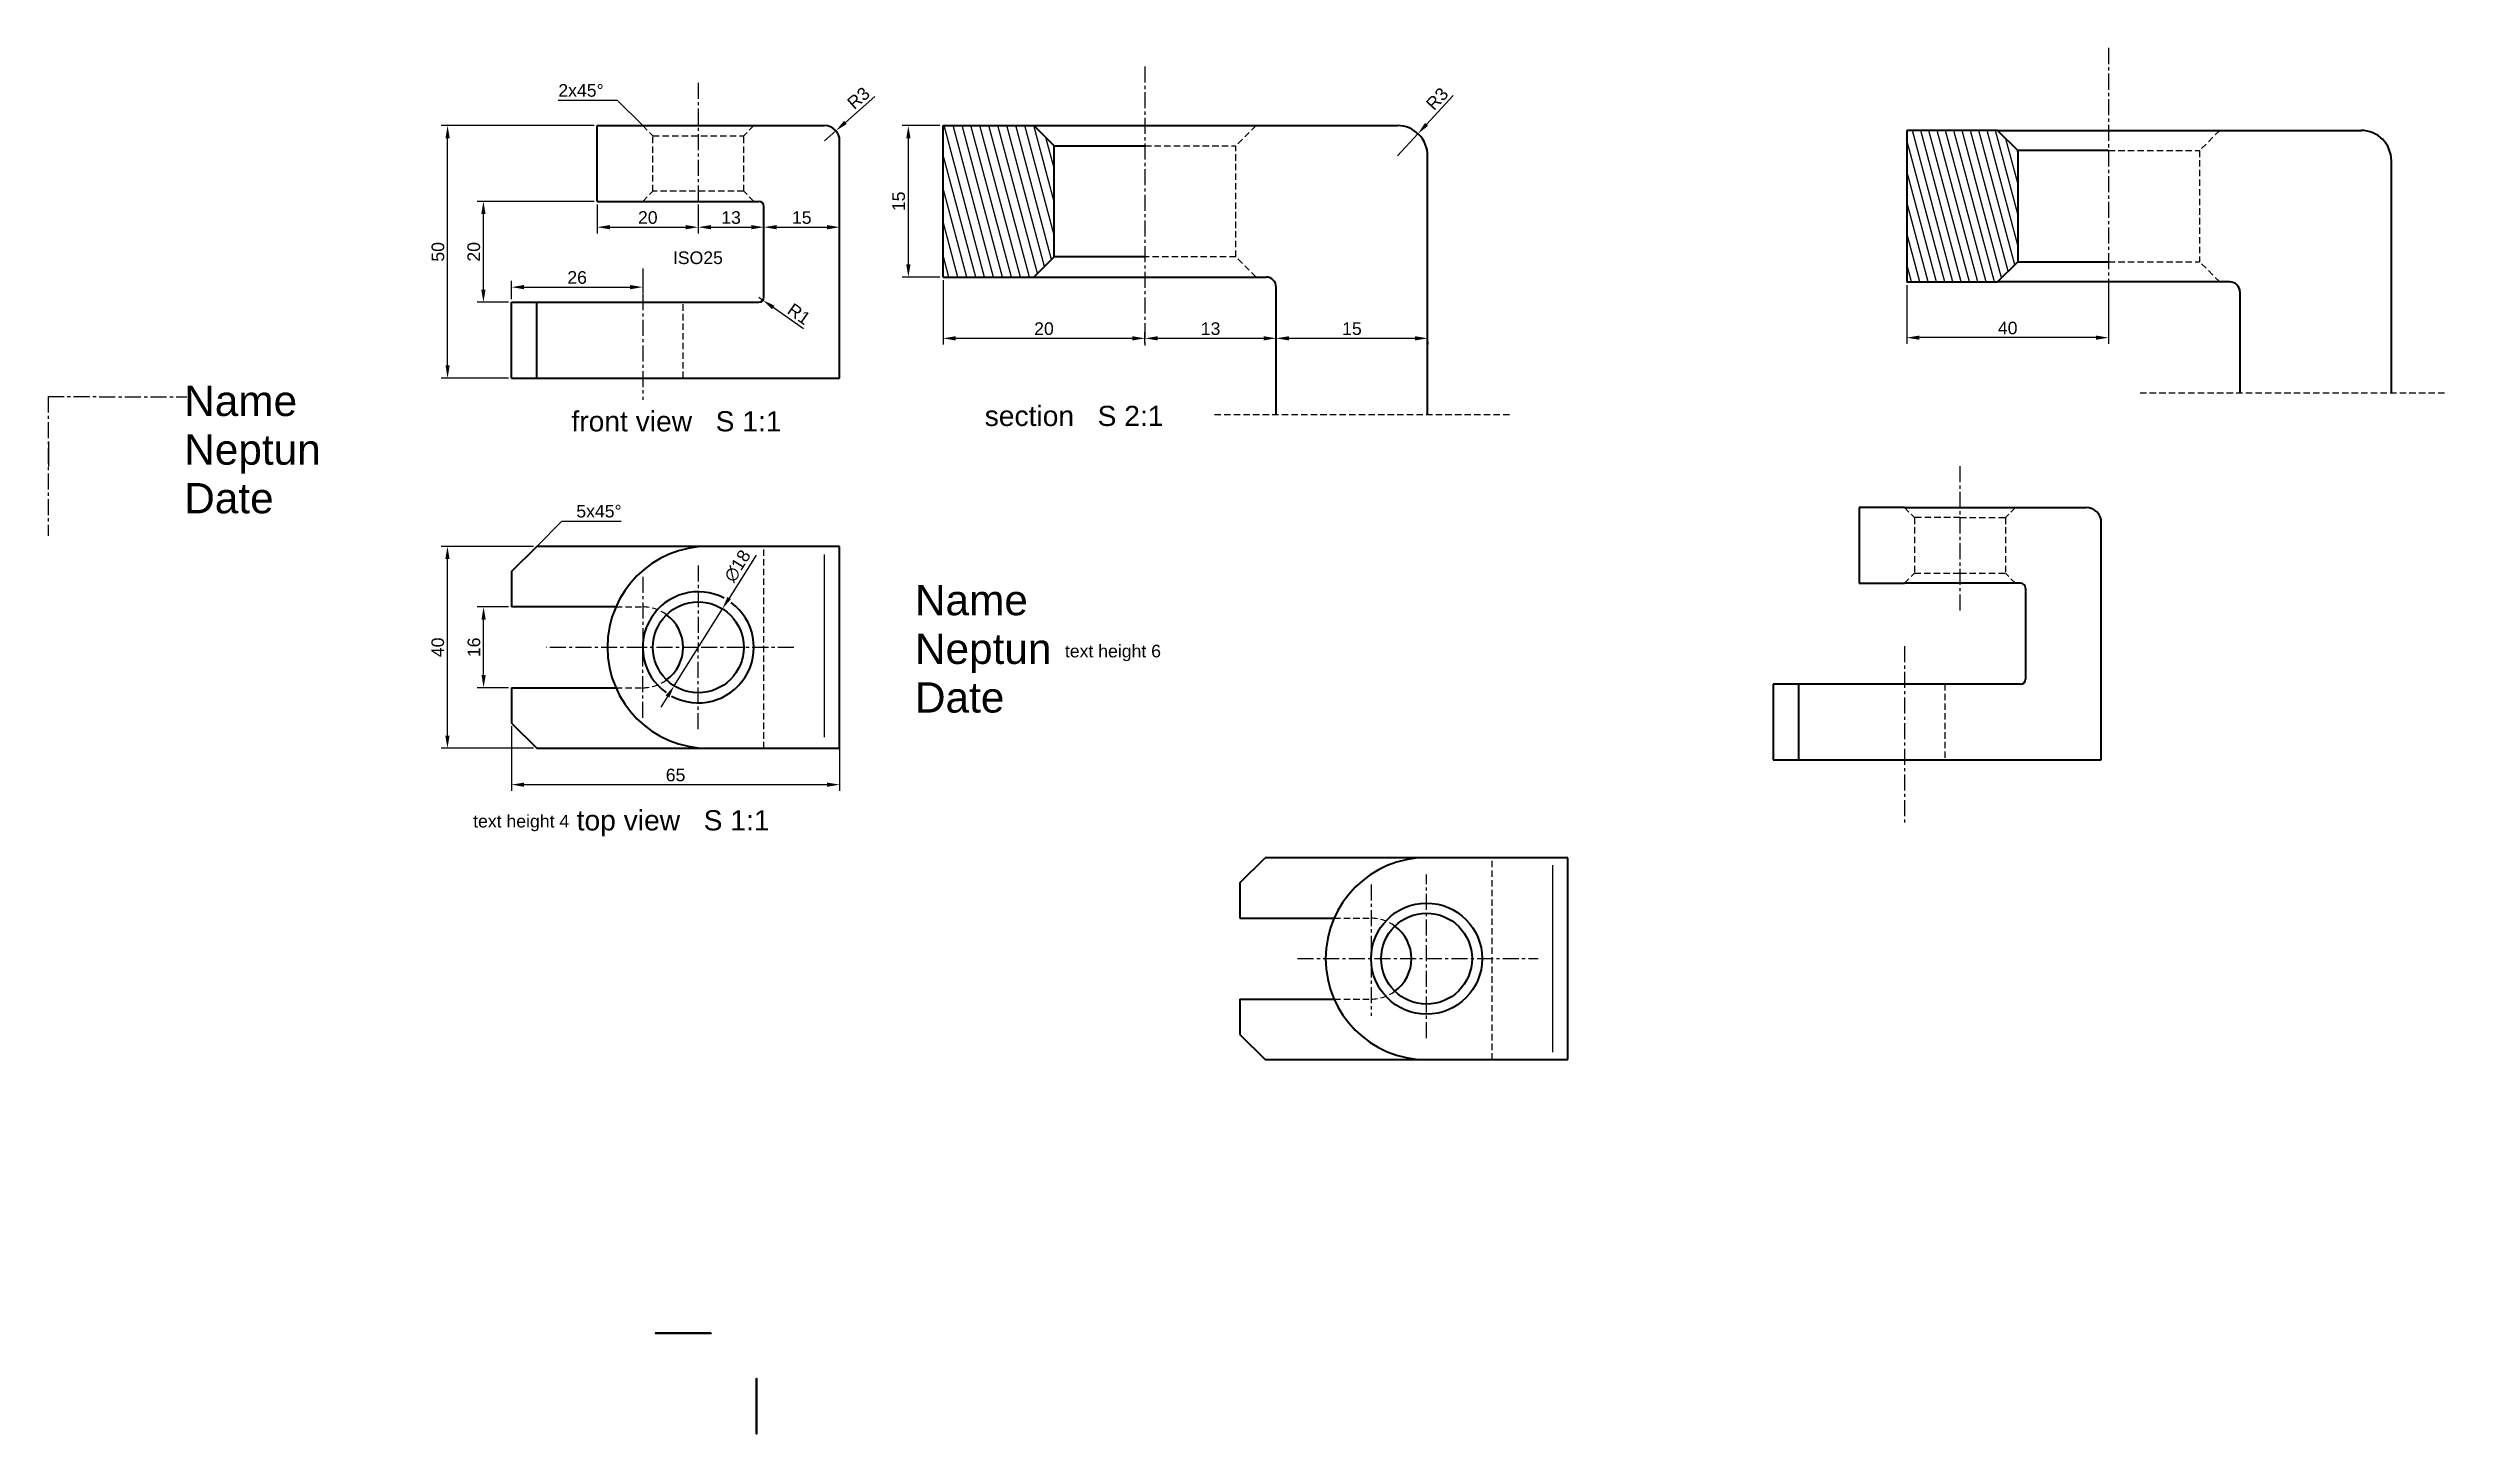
# Model space of a CAD drawing. Header units: millimetres. Extents: x 2290 to 2765, y 1306 to 1580.
import ezdxf

# ---------------------------------------------------------------- set-up
doc = ezdxf.new("R2010")
doc.units = ezdxf.units.MM
doc.header["$LTSCALE"] = 0.1
doc.linetypes.add('CENTER', pattern=[50.8, 31.75, -6.35, 6.35, -6.35])
doc.linetypes.add('DASHED', pattern=[19.05, 12.7, -6.35])
for name, color, linetype in [('axis', 7, 'CENTER'), ('dimension', 7, 'Continuous'), ('face touch', 7, 'Continuous'), ('hatch', 7, 'Continuous'), ('hidden', 7, 'DASHED'), ('text', 7, 'Continuous')]:
    doc.layers.add(name, color=color, linetype=linetype)
doc.layers.add('result', color=7, linetype='Continuous', lineweight=40)
doc.layers.add('section border', color=7, linetype='Continuous', lineweight=30)
doc.styles.get("Standard").update_dxf_attribs({"font": 'Arial.ttf', "oblique": 0.016514})
doc.dimstyles.new('Copy of ISO-25', dxfattribs={"dimtxt": 2.5, "dimasz": 2.5, "dimexe": 1.25, "dimexo": 0.625, "dimtad": 1, "dimlfac": 0.5, "dimtxsty": 'Standard', "dimcen": 2.5, "dimadec": 0, "dimazin": 0, "dimtfac": 1, "dimtmove": 0, "dimatfit": 3, "dimfxl": 1, "dimarcsym": 0})
doc.dimstyles.new('ISO-25', dxfattribs={"dimtxt": 2.5, "dimasz": 2.5, "dimexe": 1.25, "dimexo": 0.625, "dimtad": 1, "dimtxsty": 'Standard', "dimcen": 2.5, "dimadec": 0, "dimazin": 0, "dimtfac": 1, "dimtix": 1, "dimtmove": 0, "dimatfit": 3, "dimfxl": 1, "dimarcsym": 0})

# ---------------------------------------------------------------- blocks, each defined once
blk = doc.blocks.new('*D3')
at = {"layer": 'Defpoints', "color": 0, "transparency": 16777216}
for p in [(2376.2, 1469.55), (2381.73, 1469.55), (2381.73, 1453.55)]:
    blk.add_point(p, dxfattribs=at)
at = {"layer": 'dimension', "color": 0, "lineweight": -2, "transparency": 16777216}
for p, q in [((2381.11, 1469.55), (2374.95, 1469.55)), ((2376.2, 1456.05), (2376.2, 1467.05)), ((2381.11, 1453.55), (2374.95, 1453.55))]:
    blk.add_line(p, q, dxfattribs=at)
at = {"layer": 'dimension', "color": 0, "transparency": 16777216}
for points in [[(2375.79, 1467.05), (2376.62, 1467.05), (2376.2, 1469.55)], [(2375.79, 1456.05), (2376.62, 1456.05), (2376.2, 1453.55)]]:
    blk.add_solid(points, dxfattribs=at)
at = {"layer": 'dimension', "color": 0, "transparency": 16777216, "insert": (2374.3, 1461.55), "char_height": 2.5, "attachment_point": 5, "rotation": 90}
blk.add_mtext('16', dxfattribs=at)
blk = doc.blocks.new('*D4')
at = {"layer": 'Defpoints', "color": 0, "transparency": 16777216}
for p in [(2369.04, 1481.55), (2386.73, 1481.55), (2386.73, 1441.55)]:
    blk.add_point(p, dxfattribs=at)
at = {"layer": 'dimension', "color": 0, "lineweight": -2, "transparency": 16777216}
for p, q in [((2386.11, 1481.55), (2367.79, 1481.55)), ((2369.04, 1444.05), (2369.04, 1479.05)), ((2386.11, 1441.55), (2367.79, 1441.55))]:
    blk.add_line(p, q, dxfattribs=at)
at = {"layer": 'dimension', "color": 0, "transparency": 16777216}
for points in [[(2368.63, 1479.05), (2369.46, 1479.05), (2369.04, 1481.55)], [(2368.63, 1444.05), (2369.46, 1444.05), (2369.04, 1441.55)]]:
    blk.add_solid(points, dxfattribs=at)
at = {"layer": 'dimension', "color": 0, "transparency": 16777216, "insert": (2367.14, 1461.55), "char_height": 2.5, "attachment_point": 5, "rotation": 90}
blk.add_mtext('40', dxfattribs=at)
blk = doc.blocks.new('*D5')
at = {"layer": 'Defpoints', "color": 0, "transparency": 16777216}
for p in [(2381.73, 1446.55), (2446.73, 1446.55), (2446.73, 1434.35)]:
    blk.add_point(p, dxfattribs=at)
at = {"layer": 'dimension', "color": 0, "lineweight": -2, "transparency": 16777216}
for p, q in [((2381.73, 1445.93), (2381.73, 1433.1)), ((2446.73, 1445.93), (2446.73, 1433.1)), ((2384.23, 1434.35), (2444.23, 1434.35))]:
    blk.add_line(p, q, dxfattribs=at)
at = {"layer": 'dimension', "color": 0, "transparency": 16777216}
for points in [[(2384.23, 1434.76), (2384.23, 1433.93), (2381.73, 1434.35)], [(2444.23, 1434.76), (2444.23, 1433.93), (2446.73, 1434.35)]]:
    blk.add_solid(points, dxfattribs=at)
at = {"layer": 'dimension', "color": 0, "transparency": 16777216, "insert": (2414.23, 1436.25), "char_height": 2.5, "attachment_point": 5}
blk.add_mtext('65', dxfattribs=at)
blk = doc.blocks.new('*D6')
at = {"layer": 'Defpoints', "color": 0, "transparency": 16777216}
for p in [(2443.73, 1561.89), (2445.99, 1563.87)]:
    blk.add_point(p, dxfattribs=at)
at = {"layer": 'dimension', "color": 0, "lineweight": -2, "transparency": 16777216}
for p, q in [((2453.71, 1570.65), (2447.87, 1565.52)), ((2443.73, 1561.89), (2445.99, 1563.87))]:
    blk.add_line(p, q, dxfattribs=at)
at = {"layer": 'dimension', "color": 0, "transparency": 16777216}
blk.add_solid([(2447.59, 1565.83), (2448.14, 1565.21), (2445.99, 1563.87)], dxfattribs=at)
at = {"layer": 'dimension', "color": 0, "transparency": 16777216, "insert": (2450.47, 1570.34), "char_height": 2.5, "attachment_point": 5, "rotation": 41.2837}
blk.add_mtext('R3', dxfattribs=at)
blk = doc.blocks.new('*D7')
at = {"layer": 'Defpoints', "color": 0, "transparency": 16777216}
for p in [(2430.73, 1530.89), (2431.55, 1530.31)]:
    blk.add_point(p, dxfattribs=at)
at = {"layer": 'dimension', "color": 0, "lineweight": -2, "transparency": 16777216}
for p, q in [((2430.73, 1530.89), (2431.55, 1530.31)), ((2439.56, 1524.67), (2433.59, 1528.88))]:
    blk.add_line(p, q, dxfattribs=at)
at = {"layer": 'dimension', "color": 0, "transparency": 16777216}
blk.add_solid([(2433.83, 1529.22), (2433.35, 1528.53), (2431.55, 1530.31)], dxfattribs=at)
at = {"layer": 'dimension', "color": 0, "transparency": 16777216, "insert": (2438.68, 1527.59), "char_height": 2.5, "attachment_point": 5, "rotation": 324.8471}
blk.add_mtext('R1', dxfattribs=at)
blk = doc.blocks.new('*D8')
at = {"layer": 'Defpoints', "color": 0, "transparency": 16777216}
for p in [(2398.73, 1549.89), (2418.73, 1549.89), (2418.73, 1544.77)]:
    blk.add_point(p, dxfattribs=at)
at = {"layer": 'dimension', "color": 0, "lineweight": -2, "transparency": 16777216}
for p, q in [((2398.73, 1549.27), (2398.73, 1543.52)), ((2418.73, 1549.27), (2418.73, 1543.52)), ((2401.23, 1544.77), (2416.23, 1544.77))]:
    blk.add_line(p, q, dxfattribs=at)
at = {"layer": 'dimension', "color": 0, "transparency": 16777216}
for points in [[(2401.23, 1545.19), (2401.23, 1544.35), (2398.73, 1544.77)], [(2416.23, 1545.19), (2416.23, 1544.35), (2418.73, 1544.77)]]:
    blk.add_solid(points, dxfattribs=at)
at = {"layer": 'dimension', "color": 0, "transparency": 16777216, "insert": (2408.73, 1546.67), "char_height": 2.5, "attachment_point": 5}
blk.add_mtext('20', dxfattribs=at)
blk = doc.blocks.new('*D9')
at = {"layer": 'Defpoints', "color": 0, "transparency": 16777216}
for p in [(2418.73, 1549.89), (2431.73, 1548.89), (2431.73, 1544.77)]:
    blk.add_point(p, dxfattribs=at)
at = {"layer": 'dimension', "color": 0, "lineweight": -2, "transparency": 16777216}
for p, q in [((2418.73, 1549.27), (2418.73, 1543.52)), ((2431.73, 1548.27), (2431.73, 1543.52)), ((2421.23, 1544.77), (2429.23, 1544.77))]:
    blk.add_line(p, q, dxfattribs=at)
at = {"layer": 'dimension', "color": 0, "transparency": 16777216}
for points in [[(2421.23, 1545.19), (2421.23, 1544.35), (2418.73, 1544.77)], [(2429.23, 1545.19), (2429.23, 1544.35), (2431.73, 1544.77)]]:
    blk.add_solid(points, dxfattribs=at)
at = {"layer": 'dimension', "color": 0, "transparency": 16777216, "insert": (2425.23, 1546.67), "char_height": 2.5, "attachment_point": 5}
blk.add_mtext('13', dxfattribs=at)
blk = doc.blocks.new('*D10')
at = {"layer": 'Defpoints', "color": 0, "transparency": 16777216}
for p in [(2446.73, 1561.89), (2431.73, 1548.89), (2446.73, 1544.77)]:
    blk.add_point(p, dxfattribs=at)
at = {"layer": 'dimension', "color": 0, "lineweight": -2, "transparency": 16777216}
for p, q in [((2446.73, 1561.27), (2446.73, 1543.52)), ((2431.73, 1548.27), (2431.73, 1543.52)), ((2434.23, 1544.77), (2444.23, 1544.77))]:
    blk.add_line(p, q, dxfattribs=at)
at = {"layer": 'dimension', "color": 0, "transparency": 16777216}
for points in [[(2434.23, 1545.19), (2434.23, 1544.35), (2431.73, 1544.77)], [(2444.23, 1545.19), (2444.23, 1544.35), (2446.73, 1544.77)]]:
    blk.add_solid(points, dxfattribs=at)
at = {"layer": 'dimension', "color": 0, "transparency": 16777216, "insert": (2439.23, 1546.67), "char_height": 2.5, "attachment_point": 5}
blk.add_mtext('15', dxfattribs=at)
blk = doc.blocks.new('*D11')
at = {"layer": 'Defpoints', "color": 0, "transparency": 16777216}
for p in [(2376.17, 1549.89), (2398.73, 1549.89), (2381.73, 1529.89)]:
    blk.add_point(p, dxfattribs=at)
at = {"layer": 'dimension', "color": 0, "lineweight": -2, "transparency": 16777216}
for p, q in [((2398.11, 1549.89), (2374.92, 1549.89)), ((2376.17, 1532.39), (2376.17, 1547.39)), ((2381.11, 1529.89), (2374.92, 1529.89))]:
    blk.add_line(p, q, dxfattribs=at)
at = {"layer": 'dimension', "color": 0, "transparency": 16777216}
for points in [[(2375.75, 1547.39), (2376.59, 1547.39), (2376.17, 1549.89)], [(2375.75, 1532.39), (2376.59, 1532.39), (2376.17, 1529.89)]]:
    blk.add_solid(points, dxfattribs=at)
at = {"layer": 'dimension', "color": 0, "transparency": 16777216, "insert": (2374.27, 1539.89), "char_height": 2.5, "attachment_point": 5, "rotation": 90}
blk.add_mtext('20', dxfattribs=at)
blk = doc.blocks.new('*D12')
at = {"layer": 'Defpoints', "color": 0, "transparency": 16777216}
for p in [(2369.07, 1564.89), (2398.73, 1564.89), (2381.73, 1514.89)]:
    blk.add_point(p, dxfattribs=at)
at = {"layer": 'dimension', "color": 0, "lineweight": -2, "transparency": 16777216}
for p, q in [((2398.11, 1564.89), (2367.82, 1564.89)), ((2369.07, 1517.39), (2369.07, 1562.39)), ((2381.11, 1514.89), (2367.82, 1514.89))]:
    blk.add_line(p, q, dxfattribs=at)
at = {"layer": 'dimension', "color": 0, "transparency": 16777216}
for points in [[(2368.66, 1562.39), (2369.49, 1562.39), (2369.07, 1564.89)], [(2368.66, 1517.39), (2369.49, 1517.39), (2369.07, 1514.89)]]:
    blk.add_solid(points, dxfattribs=at)
at = {"layer": 'dimension', "color": 0, "transparency": 16777216, "insert": (2367.17, 1539.89), "char_height": 2.5, "attachment_point": 5, "rotation": 90}
blk.add_mtext('50', dxfattribs=at)
blk = doc.blocks.new('*D13')
at = {"layer": 'Defpoints', "color": 0, "transparency": 16777216}
for p in [(2407.73, 1536.59), (2407.73, 1532.9), (2381.73, 1529.89)]:
    blk.add_point(p, dxfattribs=at)
at = {"layer": 'dimension', "color": 0, "lineweight": -2, "transparency": 16777216}
for p, q in [((2407.73, 1535.96), (2407.73, 1531.65)), ((2381.73, 1530.52), (2381.73, 1534.15)), ((2384.23, 1532.9), (2405.23, 1532.9))]:
    blk.add_line(p, q, dxfattribs=at)
at = {"layer": 'dimension', "color": 0, "transparency": 16777216}
for points in [[(2384.23, 1533.32), (2384.23, 1532.48), (2381.73, 1532.9)], [(2405.23, 1533.32), (2405.23, 1532.48), (2407.73, 1532.9)]]:
    blk.add_solid(points, dxfattribs=at)
at = {"layer": 'dimension', "color": 0, "transparency": 16777216, "insert": (2394.73, 1534.8), "char_height": 2.5, "attachment_point": 5}
blk.add_mtext('26', dxfattribs=at)
blk = doc.blocks.new('*D14')
at = {"layer": 'Defpoints', "color": 0, "transparency": 16777216}
for p in [(2467.21, 1534.89), (2507.21, 1522.76), (2507.21, 1521.15)]:
    blk.add_point(p, dxfattribs=at)
at = {"layer": 'hatch', "color": 0, "lineweight": -2, "transparency": 16777216}
for p, q in [((2467.21, 1534.27), (2467.21, 1521.51)), ((2469.71, 1522.76), (2504.71, 1522.76)), ((2507.21, 1521.77), (2507.21, 1524.01))]:
    blk.add_line(p, q, dxfattribs=at)
at = {"layer": 'hatch', "color": 0, "transparency": 16777216}
for points in [[(2469.71, 1523.17), (2469.71, 1522.34), (2467.21, 1522.76)], [(2504.71, 1523.17), (2504.71, 1522.34), (2507.21, 1522.76)]]:
    blk.add_solid(points, dxfattribs=at)
at = {"layer": 'hatch', "color": 0, "transparency": 16777216, "insert": (2487.21, 1524.66), "char_height": 2.5, "attachment_point": 5}
blk.add_mtext('20', dxfattribs=at)
blk = doc.blocks.new('*D15')
at = {"layer": 'Defpoints', "color": 0, "transparency": 16777216}
for p in [(2533.21, 1522.76), (2507.21, 1521.15), (2533.21, 1520.29)]:
    blk.add_point(p, dxfattribs=at)
at = {"layer": 'hatch', "color": 0, "lineweight": -2, "transparency": 16777216}
for p, q in [((2507.21, 1521.77), (2507.21, 1524.01)), ((2509.71, 1522.76), (2530.71, 1522.76)), ((2533.21, 1520.91), (2533.21, 1524.01))]:
    blk.add_line(p, q, dxfattribs=at)
at = {"layer": 'hatch', "color": 0, "transparency": 16777216}
for points in [[(2509.71, 1523.17), (2509.71, 1522.34), (2507.21, 1522.76)], [(2530.71, 1523.17), (2530.71, 1522.34), (2533.21, 1522.76)]]:
    blk.add_solid(points, dxfattribs=at)
at = {"layer": 'hatch', "color": 0, "transparency": 16777216, "insert": (2520.21, 1524.66), "char_height": 2.5, "attachment_point": 5}
blk.add_mtext('13', dxfattribs=at)
blk = doc.blocks.new('*D16')
at = {"layer": 'Defpoints', "color": 0, "transparency": 16777216}
for p in [(2563.21, 1522.76), (2563.21, 1522.76), (2533.21, 1520.29)]:
    blk.add_point(p, dxfattribs=at)
at = {"layer": 'hatch', "color": 0, "lineweight": -2, "transparency": 16777216}
for p, q in [((2533.21, 1520.91), (2533.21, 1524.01)), ((2535.71, 1522.76), (2560.71, 1522.76)), ((2563.21, 1522.13), (2563.21, 1521.51))]:
    blk.add_line(p, q, dxfattribs=at)
at = {"layer": 'hatch', "color": 0, "transparency": 16777216}
for points in [[(2535.71, 1523.17), (2535.71, 1522.34), (2533.21, 1522.76)], [(2560.71, 1523.17), (2560.71, 1522.34), (2563.21, 1522.76)]]:
    blk.add_solid(points, dxfattribs=at)
at = {"layer": 'hatch', "color": 0, "transparency": 16777216, "insert": (2548.21, 1524.66), "char_height": 2.5, "attachment_point": 5}
blk.add_mtext('15', dxfattribs=at)
blk = doc.blocks.new('*D17')
at = {"layer": 'Defpoints', "color": 0, "transparency": 16777216}
for p in [(2460.34, 1564.89), (2467.21, 1564.89), (2467.21, 1534.89)]:
    blk.add_point(p, dxfattribs=at)
at = {"layer": 'hatch', "color": 0, "lineweight": -2, "transparency": 16777216}
for p, q in [((2466.58, 1564.89), (2459.09, 1564.89)), ((2460.34, 1537.39), (2460.34, 1562.39)), ((2466.58, 1534.89), (2459.09, 1534.89))]:
    blk.add_line(p, q, dxfattribs=at)
at = {"layer": 'hatch', "color": 0, "transparency": 16777216}
for points in [[(2459.93, 1562.39), (2460.76, 1562.39), (2460.34, 1564.89)], [(2459.93, 1537.39), (2460.76, 1537.39), (2460.34, 1534.89)]]:
    blk.add_solid(points, dxfattribs=at)
at = {"layer": 'hatch', "color": 0, "transparency": 16777216, "insert": (2458.44, 1549.89), "char_height": 2.5, "attachment_point": 5, "rotation": 90}
blk.add_mtext('15', dxfattribs=at)
blk = doc.blocks.new('*D18')
at = {"layer": 'Defpoints', "color": 0, "transparency": 16777216}
for p in [(2561.29, 1563.29), (2557.21, 1558.89)]:
    blk.add_point(p, dxfattribs=at)
at = {"layer": 'hatch', "color": 0, "lineweight": -2, "transparency": 16777216}
for p, q in [((2568.28, 1570.83), (2562.99, 1565.12)), ((2557.21, 1558.89), (2561.29, 1563.29))]:
    blk.add_line(p, q, dxfattribs=at)
at = {"layer": 'hatch', "color": 0, "transparency": 16777216}
blk.add_solid([(2562.68, 1565.41), (2563.29, 1564.84), (2561.29, 1563.29)], dxfattribs=at)
at = {"layer": 'hatch', "color": 0, "transparency": 16777216, "insert": (2565.09, 1570.19), "char_height": 2.5, "attachment_point": 5, "rotation": 47.1607}
blk.add_mtext('R3', dxfattribs=at)
blk = doc.blocks.new('*D19')
at = {"layer": 'Defpoints', "color": 0, "transparency": 16777216}
for p in [(2423.51, 1469.18), (2413.95, 1453.92)]:
    blk.add_point(p, dxfattribs=at)
at = {"layer": 'dimension', "color": 0, "lineweight": -2, "transparency": 16777216}
for p, q in [((2430.18, 1479.82), (2424.84, 1471.29)), ((2413.95, 1453.92), (2423.51, 1469.18)), ((2412.63, 1451.81), (2411.3, 1449.69))]:
    blk.add_line(p, q, dxfattribs=at)
at = {"layer": 'dimension', "color": 0, "transparency": 16777216}
for points in [[(2424.49, 1471.52), (2425.19, 1471.07), (2423.51, 1469.18)], [(2412.27, 1452.03), (2412.98, 1451.59), (2413.95, 1453.92)]]:
    blk.add_solid(points, dxfattribs=at)
at = {"layer": 'dimension', "color": 0, "transparency": 16777216, "insert": (2426.5, 1477.66), "char_height": 2.5, "attachment_point": 5, "rotation": 57.9194}
blk.add_mtext('∅18', dxfattribs=at)
blk = doc.blocks.new('*D20')
at = {"layer": 'Defpoints', "color": 0, "transparency": 16777216}
for p in [(2658.1, 1533.94), (2698.1, 1533.94), (2658.1, 1522.89)]:
    blk.add_point(p, dxfattribs=at)
at = {"layer": 'dimension', "color": 0, "lineweight": -2, "transparency": 16777216}
for p, q in [((2658.1, 1533.31), (2658.1, 1521.64)), ((2698.1, 1533.31), (2698.1, 1521.64)), ((2695.6, 1522.89), (2660.6, 1522.89))]:
    blk.add_line(p, q, dxfattribs=at)
at = {"layer": 'dimension', "color": 0, "transparency": 16777216}
for points in [[(2660.6, 1523.31), (2660.6, 1522.47), (2658.1, 1522.89)], [(2695.6, 1523.31), (2695.6, 1522.47), (2698.1, 1522.89)]]:
    blk.add_solid(points, dxfattribs=at)
at = {"layer": 'dimension', "color": 0, "transparency": 16777216, "insert": (2678.1, 1524.79), "char_height": 2.5, "attachment_point": 5}
blk.add_mtext('40', dxfattribs=at)

msp = doc.modelspace()

# ---------------------------------------------------------------- hatches: boundary and pattern name
at = {"layer": 'hatch'}
h = msp.add_hatch(dxfattribs=at)
h.set_pattern_fill('ANSI31', color=256, scale=0.54, angle=60)
h.set_pattern_definition([(105, (-22.4648, 0), (-1.6560798, -0.4437453), [])])
h.paths.add_polyline_path([(2467.207, 1534.89), (2485.207, 1534.89), (2489.207, 1538.89), (2489.207, 1560.89), (2485.207, 1564.89), (2467.207, 1564.89)])
at = {"layer": 'hidden'}
h = msp.add_hatch(dxfattribs=at)
h.set_pattern_fill('ANSI31', color=256, scale=0.5, angle=60)
h.paths.add_polyline_path([(2680.1, 1559.936), (2676.1, 1563.936), (2658.1, 1563.936), (2658.1, 1533.936), (2676.1, 1533.936), (2680.1, 1537.936)])
at = {"layer": 'result', "extrusion": (-5.05275e-14, -1, 0)}
h = msp.add_hatch(dxfattribs=at)
h.set_pattern_fill('ANSI31', color=256, scale=0.38, angle=60)
h.paths.add_polyline_path([(2421.279, 14), (2419.279, 16), (2410.279, 16), (2410.279, 1), (2419.279, 1), (2421.279, 3)])
at = {"layer": 'result', "extrusion": (1, 1.51582e-13, -1.21266e-13)}
h = msp.add_hatch(dxfattribs=at)
h.set_pattern_fill('ANSI31', color=256, scale=0.38, angle=60)
h.paths.add_polyline_path([(1314.731, 16), (1316.731, 14), (1316.731, 3), (1314.731, 1), (1305.731, 1), (1305.731, 16)])
at = {"layer": 'section border', "extrusion": (-6.12323e-17, -1, 0)}
h = msp.add_hatch(dxfattribs=at)
h.set_pattern_fill('ANSI31', color=256, scale=0.38, angle=30)
h.set_pattern_definition([(75, (3803.1582, 0), (-1.1653895, 0.3122652), [])])
h.paths.add_polyline_path([(2298.921, 37), (2300.921, 35), (2309.921, 35), (2309.921, 50), (2300.921, 50), (2298.921, 48)])
at = {"layer": 'section border', "extrusion": (-1, 2.44929e-16, 0)}
h = msp.add_hatch(dxfattribs=at)
h.set_pattern_fill('ANSI31', color=256, scale=0.4, angle=30)
h.set_pattern_definition([(75, (2285.921, 1474.2372), (-1.2267258, 0.3287002), [])])
h.paths.add_polyline_path([(-1502.237, 37), (-1500.237, 35), (-1491.237, 35), (-1491.237, 50), (-1500.237, 50), (-1502.237, 48)])

# ---------------------------------------------------------------- linework, layer by layer
at = {"layer": 'axis'}
for p, q in [((2698.1, 1580.264), (2698.1, 1521.958)), ((2507.207, 1576.574), (2507.207, 1521.146)), ((2418.733, 1573.353), (2418.733, 1543.018)), ((2407.733, 1536.588), (2407.733, 1510.596)), ((2289.921, 1511.237, 63.247), (2289.921, 1511.237, 21.753)), ((2289.921, 1511.237, 35), (2289.921, 1483.629, 35)), ((2289.921, 1511.237, 35), (2317.454, 1511.137, 35)), ((2289.921, 1500.237, 27.085), (2289.921, 1500.237, -14.409)), ((2668.649, 1497.409), (2668.649, 1468.256)), ((2407.733, 1475.508), (2407.733, 1461.55)), ((2418.733, 1477.746), (2418.733, 1461.55)), ((2407.733, 1461.55), (2388.603, 1461.55)), ((2407.733, 1447.593), (2407.733, 1461.55)), ((2418.733, 1461.55), (2407.733, 1461.55)), ((2437.69, 1461.55), (2418.733, 1461.55)), ((2418.733, 1445.354), (2418.733, 1461.55)), ((2657.649, 1461.767), (2657.649, 1426.778)), ((2551.999, 1414.586), (2551.999, 1388.586)), ((2562.999, 1384.152), (2562.999, 1416.545)), ((2537.441, 1399.883), (2585.068, 1399.883))]:
    msp.add_line(p, q, dxfattribs=at)
at = {"layer": 'dimension', "extrusion": (1, -6.0633e-13, -2.22045e-16)}
for p, q in [((2290.021, 1502.237, 37), (2290.021, 1497.342, 32.105)), ((2290.021, 1497.342, 32.105), (2290.021, 1497.342, 26.262))]:
    msp.add_line(p, q, dxfattribs=at)
at = {"layer": 'face touch'}
for p, q in [((2443.733, 1443.767), (2443.733, 1479.94)), ((2587.999, 1381.383), (2587.999, 1418.383))]:
    msp.add_line(p, q, dxfattribs=at)
at = {"layer": 'hatch'}
for p, q in [((2402.733, 1569.89), (2390.985, 1569.89)), ((2407.733, 1564.89), (2402.733, 1569.89)), ((2386.733, 1481.55), (2391.733, 1486.55)), ((2391.733, 1486.55), (2403.481, 1486.55))]:
    msp.add_line(p, q, dxfattribs=at)
at = {"layer": 'hidden'}
for p, q in [((2407.733, 1564.89), (2409.733, 1562.89)), ((2429.733, 1564.89), (2427.733, 1562.89)), ((2529.207, 1564.89), (2525.207, 1560.89)), ((2409.733, 1551.89), (2409.733, 1562.89)), ((2409.733, 1562.89), (2427.733, 1562.89)), ((2427.733, 1551.89), (2427.733, 1562.89)), ((2507.207, 1560.89), (2525.207, 1560.89)), ((2525.207, 1538.89), (2525.207, 1560.89)), ((2698.1, 1559.936), (2716.1, 1559.936)), ((2720.1, 1563.936), (2716.1, 1559.936)), ((2716.1, 1559.936), (2716.1, 1537.936)), ((2407.733, 1549.89), (2409.733, 1551.89)), ((2427.733, 1551.89), (2409.733, 1551.89)), ((2429.733, 1549.89), (2427.733, 1551.89)), ((2525.207, 1538.89), (2507.207, 1538.89)), ((2529.207, 1534.89), (2525.207, 1538.89)), ((2698.1, 1537.936), (2716.1, 1537.936)), ((2720.1, 1533.936), (2716.1, 1537.936)), ((2527.207, 1534.89), (2529.207, 1534.89)), ((2415.733, 1514.89), (2415.733, 1529.89)), ((2704.319, 1511.99), (2765.319, 1511.99)), ((2520.987, 1507.684), (2579.696, 1507.684)), ((2657.649, 1489.245), (2659.649, 1487.245)), ((2679.649, 1489.245), (2677.649, 1487.245)), ((2659.649, 1487.245), (2659.649, 1476.245)), ((2668.649, 1487.245), (2659.649, 1487.245)), ((2668.649, 1487.245), (2677.649, 1487.245)), ((2677.649, 1487.245), (2677.649, 1476.245)), ((2431.733, 1441.55), (2431.733, 1481.55)), ((2657.649, 1474.245), (2659.649, 1476.245)), ((2659.649, 1476.245), (2668.649, 1476.245)), ((2668.649, 1476.245), (2677.649, 1476.245)), ((2679.649, 1474.245), (2677.649, 1476.245)), ((2402.403, 1469.55), (2407.733, 1469.55)), ((2402.403, 1453.55), (2407.733, 1453.55)), ((2665.649, 1454.245), (2665.649, 1439.245)), ((2575.999, 1379.883), (2575.999, 1419.883)), ((2544.668, 1407.883), (2551.999, 1407.883)), ((2544.668, 1391.883), (2551.999, 1391.883))]:
    msp.add_line(p, q, dxfattribs=at)
for centre, start, end in [((2407.733, 1461.55), 53.77845, 90), ((2407.733, 1461.55), 270, 306.22155), ((2551.999, 1399.883), 53.77845, 90), ((2551.999, 1399.883), 270, 306.22155)]:
    msp.add_arc(centre, 8, start, end, dxfattribs=at)
at = {"layer": 'result'}
for p, q in [((2398.733, 1564.89), (2443.733, 1564.89)), ((2398.733, 1549.89), (2398.733, 1564.89)), ((2467.207, 1564.89), (2557.207, 1564.89)), ((2467.207, 1534.89), (2467.207, 1564.89)), ((2485.207, 1564.89), (2489.207, 1560.89)), ((2446.733, 1514.89), (2446.733, 1561.89)), ((2489.207, 1538.89), (2489.207, 1560.89)), ((2489.207, 1560.89), (2507.207, 1560.89)), ((2676.1, 1563.936), (2658.1, 1563.936)), ((2658.1, 1563.936), (2658.1, 1533.936)), ((2676.1, 1563.936), (2680.1, 1559.936)), ((2676.1, 1563.936), (2748.1, 1563.936)), ((2698.1, 1559.936), (2680.1, 1559.936)), ((2680.1, 1559.936), (2680.1, 1537.936)), ((2563.207, 1507.684), (2563.207, 1558.89)), ((2754.1, 1511.99), (2754.1, 1557.936)), ((2398.733, 1549.89), (2430.733, 1549.89)), ((2431.733, 1530.89), (2431.733, 1548.89)), ((2485.207, 1534.89), (2489.207, 1538.89)), ((2507.207, 1538.89), (2489.207, 1538.89)), ((2676.1, 1533.936), (2680.1, 1537.936)), ((2680.1, 1537.936), (2698.1, 1537.936)), ((2467.207, 1534.89), (2531.207, 1534.89)), ((2533.207, 1507.684), (2533.207, 1532.89)), ((2658.1, 1533.936), (2676.1, 1533.936)), ((2722.1, 1533.936), (2676.1, 1533.936)), ((2724.1, 1531.936), (2724.1, 1511.99)), ((2381.733, 1529.89), (2430.733, 1529.89)), ((2381.733, 1514.89), (2381.733, 1529.89)), ((2386.733, 1514.89), (2386.733, 1529.89)), ((2381.733, 1514.89), (2446.733, 1514.89)), ((2657.649, 1489.245), (2648.649, 1489.245)), ((2648.649, 1489.245), (2648.649, 1474.245)), ((2657.649, 1489.245), (2693.649, 1489.245)), ((2696.649, 1439.245), (2696.649, 1486.245)), ((2381.733, 1476.55), (2386.733, 1481.55)), ((2446.733, 1481.55), (2386.733, 1481.55)), ((2446.733, 1441.55), (2446.733, 1481.55)), ((2381.733, 1476.55), (2381.733, 1469.55)), ((2648.649, 1474.245), (2657.649, 1474.245)), ((2680.649, 1474.245), (2657.649, 1474.245)), ((2402.403, 1469.55), (2381.733, 1469.55)), ((2681.649, 1473.245), (2681.649, 1455.245)), ((2381.733, 1453.55), (2402.403, 1453.55)), ((2381.733, 1453.55), (2381.733, 1446.55)), ((2680.649, 1454.245), (2631.649, 1454.245)), ((2631.649, 1454.245), (2631.649, 1439.245)), ((2636.649, 1454.245), (2636.649, 1439.245)), ((2381.733, 1446.55), (2386.733, 1441.55)), ((2386.733, 1441.55), (2446.733, 1441.55)), ((2631.649, 1439.245), (2696.649, 1439.245)), ((2525.999, 1414.883), (2530.999, 1419.883)), ((2590.999, 1419.883), (2530.999, 1419.883)), ((2590.999, 1379.883), (2590.999, 1419.883)), ((2525.999, 1414.883), (2525.999, 1407.883)), ((2525.999, 1407.883), (2544.668, 1407.883)), ((2525.999, 1391.883), (2544.668, 1391.883)), ((2525.999, 1391.883), (2525.999, 1384.883)), ((2525.999, 1384.883), (2530.999, 1379.883)), ((2530.999, 1379.883), (2590.999, 1379.883))]:
    msp.add_line(p, q, dxfattribs=at)
at = {"layer": 'result', "extrusion": (-5.05275e-14, -1, 0), "elevation": -1325.731}
msp.add_lwpolyline([(2421.279, 14), (2419.279, 16), (2410.279, 16), (2410.279, 1), (2419.279, 1), (2421.279, 3), (2421.279, 14)], close=True, dxfattribs=at)
at = {"layer": 'result', "extrusion": (1, 1.51582e-13, -1.21266e-13), "elevation": 2430.279}
msp.add_lwpolyline([(1314.731, 16), (1316.731, 14), (1316.731, 3), (1314.731, 1), (1305.731, 1), (1305.731, 16)], close=True, dxfattribs=at)
at = {"layer": 'result'}
for centre, radius in [((2418.733, 1461.55), 9), ((2562.999, 1399.883), 11), ((2562.999, 1399.883), 9)]:
    msp.add_circle(centre, radius, dxfattribs=at)
for centre, radius, start, end in [((2443.733, 1561.89), 3, 0, 90), ((2557.207, 1558.89), 6, 0, 90), ((2748.1, 1557.936), 6, 0, 90), ((2430.733, 1548.89), 1, 0, 90), ((2430.733, 1530.89), 1, 270, 0), ((2531.207, 1532.89), 2, 0, 90), ((2722.1, 1531.936), 2, 0, 90), ((2693.649, 1486.245), 3, 0, 90), ((2420.733, 1461.55), 20, 90, 270), ((2680.649, 1473.245), 1, 0, 90), ((2418.733, 1461.55), 11, 62.12972, 234.61502), ((2418.733, 1461.55), 11, 241.30065, 53.669), ((2407.733, 1461.55), 8, 306.22155, 53.77845), ((2680.649, 1455.245), 1, 270, 0), ((2562.999, 1399.883), 20, 90, 270), ((2551.999, 1399.883), 8, 306.22155, 53.77845)]:
    msp.add_arc(centre, radius, start, end, dxfattribs=at)
at = {"layer": 'section border', "extrusion": (-6.12323e-17, -1, 0), "const_width": 0.3, "elevation": -1511.137}
msp.add_lwpolyline([(2298.921, 37), (2300.921, 35), (2309.921, 35), (2309.921, 50), (2300.921, 50), (2298.921, 48)], close=True, dxfattribs=at)
at = {"layer": 'section border', "extrusion": (-1, 2.44929e-16, 0), "const_width": 0.3, "elevation": -2290.021}
msp.add_lwpolyline([(-1502.237, 37), (-1500.237, 35), (-1491.237, 35), (-1491.237, 50), (-1500.237, 50), (-1502.237, 48)], close=True, dxfattribs=at)

# ---------------------------------------------------------------- texts
at = {"layer": 'dimension', "color": 253}
for s, p in [('ISO25', (2413.706, 1537.469)), ('text height 6', (2491.356, 1459.563)), ('text height 4', (2374.139, 1425.87))]:
    msp.add_text(s, height=2.5, rotation=360, dxfattribs=at).set_placement(p)
at = {"layer": 'dimension', "extrusion": (1, -6.0633e-13, -2.22045e-16)}
msp.add_text('2x45°', height=2.5, dxfattribs=at).set_placement((1487.894, 27.834, 2290.021))
at = {"layer": 'hatch'}
for s, p in [('2x45°', (2391.011, 1570.614)), ('5x45°', (2394.572, 1487.274))]:
    msp.add_text(s, height=2.5, dxfattribs=at).set_placement(p)
at = {"layer": 'text'}
for s, height, p in [('Name', 6, (2316.913, 1507.372)), ('front view   S 1:1', 4, (2393.601, 1504.325)), ('section   S 2:1', 4, (2475.466, 1505.389)), ('Neptun', 6, (2316.913, 1497.733)), ('Date', 6, (2316.913, 1488.095)), ('Name', 6, (2461.661, 1467.903)), ('Neptun', 6, (2461.661, 1458.265)), ('Date', 6, (2461.661, 1448.626)), ('top view   S 1:1', 4, (2394.636, 1425.29))]:
    msp.add_text(s, height=height, rotation=360, dxfattribs=at).set_placement(p)

# ---------------------------------------------------------------- dimensions: what is measured, and where the dimension line sits
at = {"layer": 'dimension'}
for center, mpoint, picture, middle in [((2443.733, 1561.89), (2445.987, 1563.87), '*D6', (2450.474, 1570.341)), ((2430.733, 1530.89), (2431.551, 1530.315), '*D7', (2438.683, 1527.592))]:
    dim = msp.add_radius_dim(center=center, mpoint=mpoint, dimstyle='ISO-25', dxfattribs=at)
    dim.commit()
    dim.dimension.update_dxf_attribs({"geometry": picture, "text_midpoint": middle})
for base, p1, p2, picture, middle in [((2369.073, 1564.89), (2381.733, 1514.89), (2398.733, 1564.89), '*D12', (2367.171, 1539.89)), ((2376.171, 1549.89), (2381.733, 1529.89), (2398.733, 1549.89), '*D11', (2374.27, 1539.89)), ((2369.044, 1481.55), (2386.733, 1441.55), (2386.733, 1481.55), '*D4', (2367.143, 1461.55)), ((2376.205, 1469.55), (2381.733, 1453.55), (2381.733, 1469.55), '*D3', (2374.303, 1461.55))]:
    dim = msp.add_linear_dim(base=base, p1=p1, p2=p2, angle=90, dimstyle='ISO-25', dxfattribs=at)
    dim.commit()
    dim.dimension.update_dxf_attribs({"geometry": picture, "text_midpoint": middle})
for base, p1, p2, picture, middle in [((2446.733, 1544.771), (2431.733, 1548.89), (2446.733, 1561.89), '*D10', (2439.233, 1546.673)), ((2431.733, 1544.771), (2418.733, 1549.89), (2431.733, 1548.89), '*D9', (2425.233, 1546.673))]:
    dim = msp.add_linear_dim(base=base, p1=p1, p2=p2, dimstyle='ISO-25', override={"dimtmove": 1}, dxfattribs=at)
    dim.commit()
    dim.dimension.update_dxf_attribs({"geometry": picture, "text_midpoint": middle})
for base, p1, p2, picture, middle in [((2418.733, 1544.771), (2398.733, 1549.89), (2418.733, 1549.89), '*D8', (2408.733, 1546.673)), ((2407.733, 1532.899), (2381.733, 1529.89), (2407.733, 1536.588), '*D13', (2394.733, 1534.8)), ((2658.1, 1522.888), (2698.1, 1533.936), (2658.1, 1533.936), '*D20', (2678.1, 1524.79)), ((2446.733, 1434.348), (2381.733, 1446.55), (2446.733, 1446.55), '*D5', (2414.233, 1436.249))]:
    dim = msp.add_linear_dim(base=base, p1=p1, p2=p2, dimstyle='ISO-25', dxfattribs=at)
    dim.commit()
    dim.dimension.update_dxf_attribs({"geometry": picture, "text_midpoint": middle})
dim = msp.add_diameter_dim_2p(p1=(2413.953, 1453.925), p2=(2423.513, 1469.176), dimstyle='ISO-25', dxfattribs=at)
dim.commit()
dim.dimension.update_dxf_attribs({"geometry": '*D19', "text_midpoint": (2426.505, 1477.661)})
at = {"layer": 'hatch'}
dim = msp.add_radius_dim(center=(2557.207, 1558.89), mpoint=(2561.286, 1563.29), dimstyle='Copy of ISO-25', dxfattribs=at)
dim.commit()
dim.dimension.update_dxf_attribs({"geometry": '*D18', "text_midpoint": (2565.087, 1570.186)})
dim = msp.add_linear_dim(base=(2460.344, 1564.89), p1=(2467.207, 1534.89), p2=(2467.207, 1564.89), angle=90, dimstyle='Copy of ISO-25', dxfattribs=at)
dim.commit()
dim.dimension.update_dxf_attribs({"geometry": '*D17', "text_midpoint": (2458.443, 1549.89)})
for base, p1, p2, picture, middle in [((2507.207, 1522.757), (2467.207, 1534.89), (2507.207, 1521.146), '*D14', (2487.207, 1524.658)), ((2533.207, 1522.757), (2507.207, 1521.146), (2533.207, 1520.287), '*D15', (2520.207, 1524.659)), ((2563.207, 1522.757), (2533.207, 1520.287), (2563.207, 1522.757), '*D16', (2548.207, 1524.658))]:
    dim = msp.add_linear_dim(base=base, p1=p1, p2=p2, dimstyle='Copy of ISO-25', dxfattribs=at)
    dim.commit()
    dim.dimension.update_dxf_attribs({"geometry": picture, "text_midpoint": middle})

doc.saveas('drawing.dxf')
